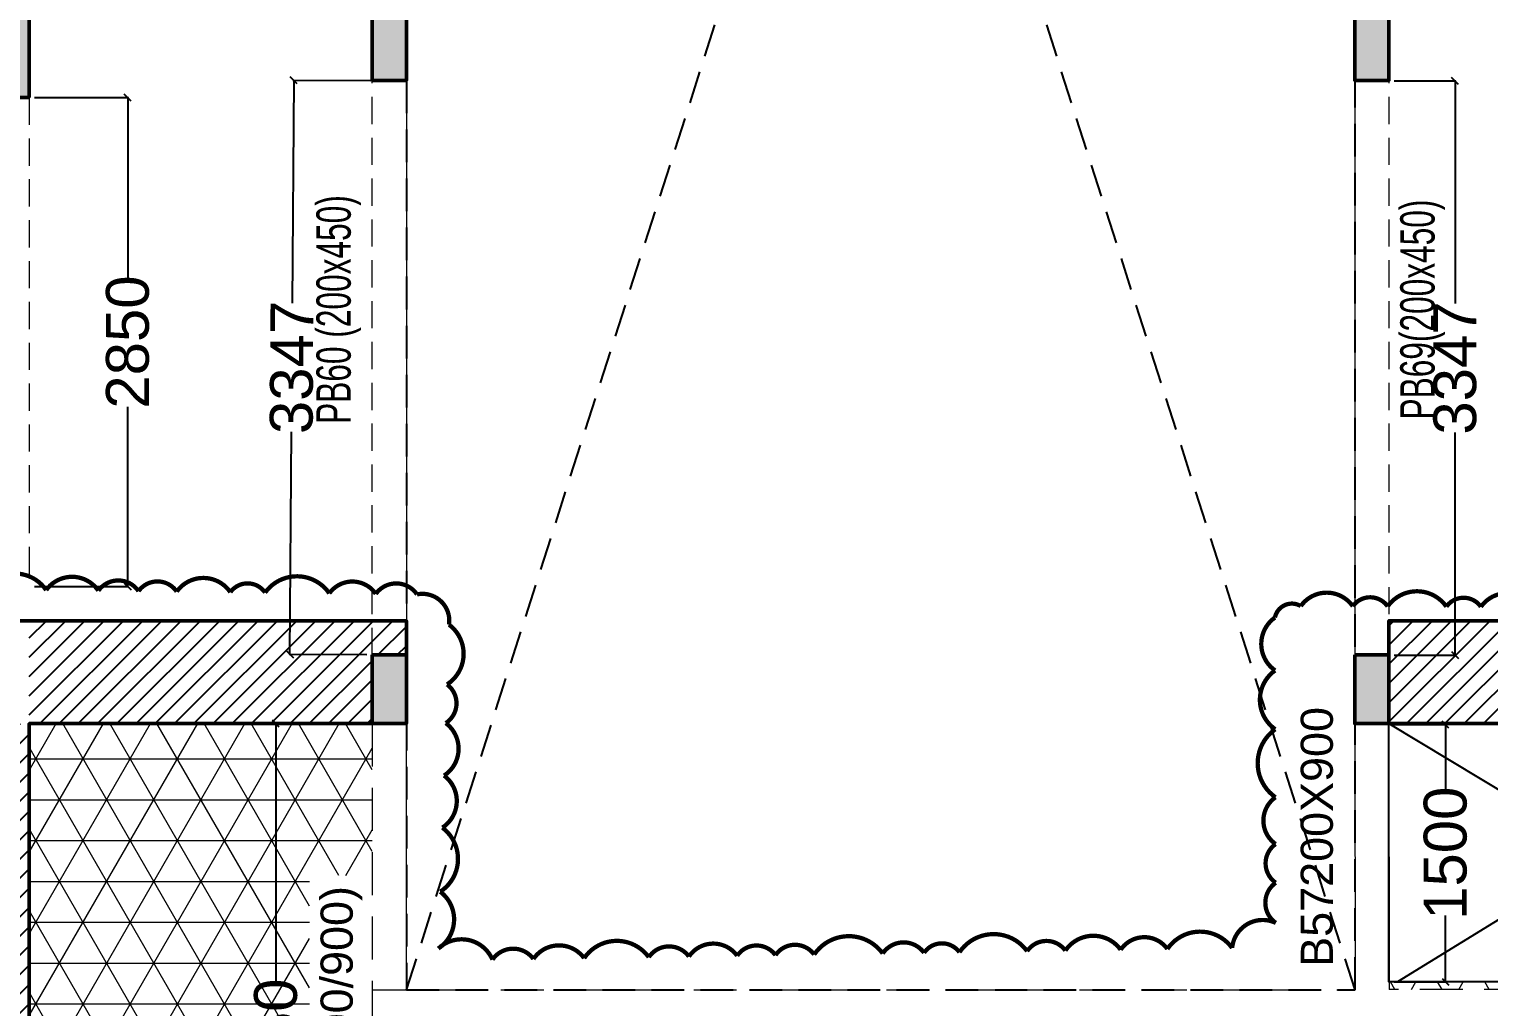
# Model space of a CAD drawing. Header units: millimetres. Extents: x 372 to 37729, y 179 to 80599.
# Drawn here: x 16732 to 25244, y 46389 to 52089 of the extents above; entities that cross this region are included whole.
import ezdxf
from ezdxf.enums import TextEntityAlignment as Align

# ---------------------------------------------------------------- set-up
doc = ezdxf.new("R2010")
doc.units = ezdxf.units.MM
doc.linetypes.add('DASHED', pattern=[0.75, 0.5, -0.25])
doc.linetypes.add('HIDDEN', pattern=[9.525, 6.35, -3.175])
for name, color, linetype, lineweight in [('A-CLMN', 5, 'Continuous', 50), ('A-CONC-PATT', 253, 'Continuous', 0), ('HATCH', 9, 'Continuous', 0), ('S - BEAM', 7, 'Continuous', 13), ('S - BEAM TXT', 30, 'Continuous', 13), ('STR-Stair', 1, 'Continuous', 13)]:
    doc.layers.add(name, color=color, linetype=linetype, lineweight=lineweight)
for name, color, linetype in [('BAND DETAILS', 2, 'Continuous'), ('cut out', 1, 'Continuous'), ('PC-Detail-Light', 7, 'Continuous'), ('S-DIM', 8, 'Continuous'), ('SL-FW-HIDDEN', 1, 'Continuous'), ('SO-STR-BEAM-TEXT', 3, 'Continuous')]:
    doc.layers.add(name, color=color, linetype=linetype)
doc.styles.add('S - GRID TXT', font='ARIALNB.TTF')
doc.styles.add('SOBHA', font='arial.ttf')
doc.styles.add('TITLE', font='tahoma.ttf')
doc.dimstyles.new('S--20', dxfattribs={"dimscale": 20, "dimtxt": 12.5, "dimasz": 2, "dimexe": 0.25, "dimexo": 1.5, "dimgap": 0.1, "dimtad": 0, "dimdec": 0, "dimrnd": 0.0005, "dimzin": 0, "dimdsep": 46, "dimtxsty": 'SOBHA', "dimblk": 'OBLIQUE', "dimcen": 0.09, "dimclrd": 8, "dimclre": 8, "dimclrt": 4, "dimadec": 0, "dimazin": 0, "dimtfac": 1, "dimtdec": 0, "dimtofl": 0, "dimtmove": 0, "dimatfit": 3, "dimfxl": 0.18, "dimtolj": 1, "dimtzin": 0, "dimlwd": -1, "dimlwe": -1, "dimarcsym": 0})
pattern_1 = [(0, (123594.12, 2235012.68), (0, 238.125), []), (60, (123594.12, 2235012.68), (-206.2223, 119.0625), []), (120, (123594.12, 2235012.68), (-206.2223, -119.0625), [])]
pattern_2 = [(45, (115101.865, 2202602.75), (-56.1266008, 56.1266008), [])]

# ---------------------------------------------------------------- blocks, each defined once
blk = doc.blocks.new('plinth beam layout')
at = {"layer": 'S - BEAM', "linetype": 'HIDDEN', "ltscale": 25}
for p, q in [((-171494.9, -2208343.4, 0.4), (-171494.9, -2204996.1, 0.4)), ((-165564.7, -2208343.4, 0.4), (-165564.7, -2204996.1, 0.4)), ((-173494.8, -2205093.4, 0.4), (-173494.8, -2207943.4, 0.4))]:
    blk.add_line(p, q, dxfattribs=at)
at = {"layer": 'S - BEAM', "linetype": 'ByBlock', "ltscale": 25}
for p, q in [((-171294.9, -2204996.1, 0.4), (-171295.5, -2208343.4, 0.4)), ((-165764.7, -2204996.1, 0.4), (-165764.1, -2208343.4, 0.4))]:
    blk.add_line(p, q, dxfattribs=at)
at = {"layer": 'S - BEAM TXT', "char_height": 200, "rotation": 90, "style": 'S - GRID TXT'}
for s, insert, attachment_point in [('{\\fSwis721 LtCn BT|b0|i0|c0|p34;\\W0.9;PB60 (200x450)}', (-171560.1, -2206328.9, 0.8), 8), ('{\\fSwis721 LtCn BT|b0|i0|c0|p34;\\W0.9;PB69(200x450)}', (-165499.5, -2206328.9, 0.8), 2)]:
    blk.add_mtext(s, dxfattribs=dict(at, insert=insert, attachment_point=attachment_point))
blk = doc.blocks.new('A$C2768e20f')
at = {"layer": 'PC-Detail-Light', "linetype": 'ByBlock'}
h = blk.add_hatch(dxfattribs=at)
h.set_pattern_fill('ANSI31', color=8, scale=25)
h.set_pattern_definition(pattern_2)
h.paths.add_polyline_path([(8239.7, 8330.6), (8239.7, 11080.6), (8039.6, 11080.6), (8039.6, 11680), (7639.1, 11680), (7639.1, 8330.6), (2999.6, 8330.6), (2999.6, 8030.6), (3609.6, 8030.6), (3609.6, 7730.6), (7239.6, 7730.6), (7239.6, 7930.6), (8239.6, 7930.6), (8239.7, 7930.6)])
h.paths.add_polyline_path([(8039.6, 11880), (7639.1, 11880), (7639.1, 11680), (8039.6, 11680)])
h.paths.add_polyline_path([(8239.7, 15630.6), (8040.5, 15630.6), (8040.5, 15630), (7639.1, 15630), (7639.1, 11880), (8039.6, 11880), (8039.6, 11880.6), (8239.7, 11880.6)])
h.paths.add_polyline_path([(8039.6, 15830), (7639.1, 15830), (7639.1, 15630), (8039.6, 15630)])
h.paths.add_polyline_path([(8039.6, 16230.6), (7639.1, 16230.6), (7639.1, 15830), (8039.6, 15830)])
h.paths.add_polyline_path([(10239.6, 16030.6), (10239.6, 16230.6), (8239.6, 16230.6), (8239.6, 15630.6), (10239.6, 15630.6)])
h.paths.add_polyline_path([(10439.2, 16230.6), (10240.1, 16230.6), (10240.1, 16030.6), (10439.2, 16030.6)])
h.paths.add_polyline_path([(341.9, 7965.2), (3100.6, 7965.2), (3100.6, 8333.9), (341.9, 8333.9)], flags=9)
h = blk.add_hatch(dxfattribs=at)
h.set_pattern_fill('ANSI31', color=8, scale=25)
h.set_pattern_definition(pattern_2)
h.paths.add_polyline_path([(18169.6, 16230.6), (16170.3, 16230.6), (16170.3, 16030), (16169.6, 15630.6), (18169.6, 15630.6)])
at = {"layer": 'A-CLMN', "linetype": 'ByBlock', "elevation": -0.5}
for points in [[(2999.6, 8030.6), (2999.6, 8330.6), (7639.1, 8330.6), (7639.1, 16230.6), (8239.7, 16230.6)], [(7639.1, 15630.6), (7639.1, 16230.6), (10439.2, 16230.6), (10439.2, 15630.6), (8239.7, 15630.6), (8239.7, 8330.6), (8239.7, 7730.6), (3609.6, 7730.6)]]:
    blk.add_lwpolyline(points, dxfattribs=at)
blk.add_lwpolyline([(18169.6, 16230.6), (16169.6, 16230.6), (16169.6, 15630.6), (18169.6, 15630.6)], close=True, dxfattribs=at)
at = {"layer": 'cut out', "linetype": 'ByBlock'}
for points, elevation in [([(16168.6, 15630.7), (18669.9, 14124.7)], -0.5), ([(18669.9, 15630.7), (16219.5, 14124.7)], 0.4)]:
    blk.add_lwpolyline(points, dxfattribs=dict(at, elevation=elevation))
at = {"layer": 'cut out', "linetype": 'ByBlock', "elevation": -0.5}
blk.add_lwpolyline([(16169.5, 15624.7), (18669.9, 15630.7), (18669.9, 14124.7), (16169.5, 14124.7)], close=True, dxfattribs=at)
at = {"layer": 'S - BEAM', "linetype": 'DASHED', "ltscale": 500}
blk.add_line((10240, 15630.7, 0), (10240, 14078.4, 0), dxfattribs=at)
at = {"layer": 'S - BEAM', "linetype": 'ByBlock', "ltscale": 500}
for points, elevation in [([(16169.5, 15630.7), (16170.6, 14080.6)], -1.8), ([(18669.9, 14124.7), (16170.6, 14124.7)], 0.4)]:
    blk.add_lwpolyline(points, dxfattribs=dict(at, elevation=elevation))
at = {"layer": 'S - BEAM', "linetype": 'DASHED', "ltscale": 500}
for points, elevation in [([(10240, 14078.4), (10239, 11880.7)], -0.5), ([(10240, 14078.4), (15970.3, 14078.4)], -0.5), ([(15972.2, 14080.6), (15970.6, 14080.6)], 0.4), ([(19599.6, 14080.6), (16170.6, 14080.6)], 0.4)]:
    blk.add_lwpolyline(points, dxfattribs=dict(at, elevation=elevation))
at = {"layer": 'STR-Stair', "color": 7, "linetype": 'ByBlock'}
blk.add_line((10439.7, 14080.7, 0), (10439.7, 15630.7, 0), dxfattribs=at)
at = {"layer": 'STR-Stair', "color": 2, "linetype": 'ByBlock', "elevation": -1.8}
blk.add_lwpolyline([(15969.5, 15630.7), (15972.2, 14078.4)], dxfattribs=at)
at = {"layer": 'SO-STR-BEAM-TEXT', "style": 'SOBHA'}
for s, p in [('B57200X900', (15842.5, 14212.6, -3.9)), ('B50(200X600/900)', (10126.3, 12484.9, -2.5))]:
    blk.add_text(s, height=187.5, rotation=90, dxfattribs=at).set_placement(p)
blk = doc.blocks.new('TYP CLM')
at = {"layer": 'A-CONC-PATT'}
h = blk.add_hatch(color=256, dxfattribs=at)
h.dxf.hatch_style = 1
h.paths.add_polyline_path([(7940.5, 19180), (8140.5, 19180), (8140.5, 19980), (7940.5, 19980)])
h = blk.add_hatch(color=256, dxfattribs=at)
h.dxf.hatch_style = 1
h.paths.add_polyline_path([(10340.7, 19680), (10140.7, 19680), (10140.7, 19280), (10340.7, 19280)])
h = blk.add_hatch(color=256, dxfattribs=at)
h.dxf.hatch_style = 1
h.paths.add_polyline_path([(16070.4, 19680), (15870.4, 19680), (15870.4, 19280), (16070.4, 19280)])
h = blk.add_hatch(color=256, dxfattribs=at)
h.dxf.hatch_style = 1
h.paths.add_polyline_path([(10340.4, 15930), (10140.4, 15930), (10140.4, 15530), (10340.4, 15530)])
h = blk.add_hatch(color=256, dxfattribs=at)
h.dxf.hatch_style = 1
h.paths.add_polyline_path([(16070.4, 15930), (15870.4, 15930), (15870.4, 15530), (16070.4, 15530)])
at = {"layer": 'A-CLMN'}
for points, elevation in [([(8140.5, 19180), (7940.5, 19180), (7940.5, 19980), (8140.5, 19980)], 0.6), ([(10140.7, 19680), (10340.7, 19680), (10340.7, 19280), (10140.7, 19280)], 0.6), ([(15870.4, 19680), (16070.4, 19680), (16070.4, 19280), (15870.4, 19280)], 0.6), ([(10140.4, 15930), (10340.4, 15930), (10340.4, 15530), (10140.4, 15530)], 0), ([(15870.4, 15930), (16070.4, 15930), (16070.4, 15530), (15870.4, 15530)], 0)]:
    blk.add_lwpolyline(points, close=True, dxfattribs=dict(at, elevation=elevation))
blk = doc.blocks.new('*U76')
at = {"layer": 'SL-FW-HIDDEN', "linetype": 'HIDDEN', "ltscale": 30}
for p, q in [((5532.5, 17302.2), (0, 0)), ((0, 17302.2), (5532.5, 0))]:
    blk.add_line(p, q, dxfattribs=at)
blk.add_lwpolyline([(0, 17302.2), (5532.5, 17302.2), (5532.5, 0), (0, 0)], close=True, dxfattribs=at)
at = {"layer": 'SL-FW-HIDDEN', "linetype": 'DASHED', "ltscale": 250, "style": 'TITLE'}
blk.add_attdef('DECRIPTION', text='', height=125, dxfattribs=at).set_placement((960.3, 115.6), align=Align.MIDDLE_CENTER)
blk = doc.blocks.new('_Oblique')
at = {"color": 0, "linetype": 'ByBlock', "lineweight": -2}
blk.add_line((-0.5, -0.5), (0.5, 0.5), dxfattribs=at)
blk = doc.blocks.new('*D414')
at = {"layer": 'Defpoints', "color": 0, "linetype": 'ByBlock', "transparency": 16777216}
for p in [(16732.4, 51689.9, 0.4), (16732.4, 48839.9, 0.4), (17306.4, 48839.9)]:
    blk.add_point(p, dxfattribs=at)
at = {"layer": 'S-DIM', "color": 8, "transparency": 16777216}
for p, q in [((16762.4, 51689.9), (17311.4, 51689.9)), ((17306.4, 51689.9), (17306.4, 50641.9)), ((17306.4, 48839.9), (17306.4, 49887.9)), ((16762.4, 48839.9), (17311.4, 48839.9))]:
    blk.add_line(p, q, dxfattribs=at)
at = {"layer": 'S-DIM', "color": 8, "linetype": 'ByBlock', "transparency": 16777216, "xscale": 40, "yscale": 40, "zscale": 40}
for p, rotation in [((17306.4, 51689.9), 90), ((17306.4, 48839.9), 270)]:
    blk.add_blockref('_Oblique', p, dxfattribs=dict(at, rotation=rotation))
at = {"layer": 'S-DIM', "color": 4, "linetype": 'ByBlock', "transparency": 16777216, "insert": (17306.4, 50264.9), "char_height": 250, "attachment_point": 5, "rotation": 90, "style": 'SOBHA'}
blk.add_mtext('\\A1;2850', dxfattribs=at)
blk = doc.blocks.new('*D298')
at = {"layer": 'Defpoints', "color": 0, "linetype": 'ByBlock', "transparency": 16777216}
for p in [(18753.6, 51787.2, 0.4), (18252.8, 48443.7), (18731.8, 48440.6, -0.3)]:
    blk.add_point(p, dxfattribs=at)
at = {"layer": 'S-DIM', "color": 8, "transparency": 16777216}
for p, q in [((18274.6, 51790.4), (18266.1, 50492.2)), ((18723.6, 51787.4), (18269.6, 51790.4)), ((18252.8, 48443.7), (18261.2, 49741.8)), ((18701.8, 48440.7), (18247.8, 48443.7))]:
    blk.add_line(p, q, dxfattribs=at)
at = {"layer": 'S-DIM', "color": 8, "linetype": 'ByBlock', "transparency": 16777216, "xscale": 40, "yscale": 40, "zscale": 40}
for p, rotation in [((18274.6, 51790.4), 89.6272833563546), ((18252.8, 48443.7), 269.6272833563546)]:
    blk.add_blockref('_Oblique', p, dxfattribs=dict(at, rotation=rotation))
at = {"layer": 'S-DIM', "color": 4, "linetype": 'ByBlock', "transparency": 16777216, "insert": (18263.7, 50117), "char_height": 250, "attachment_point": 5, "rotation": 89.62728, "style": 'SOBHA'}
blk.add_mtext('\\A1;3347', dxfattribs=at)
blk = doc.blocks.new('*D299')
at = {"layer": 'Defpoints', "color": 0, "linetype": 'ByBlock', "transparency": 16777216}
for p in [(18731.8, 48040.6, -0.3), (18169.8, 44290.7), (18731.3, 44290.6, -0.3)]:
    blk.add_point(p, dxfattribs=at)
at = {"layer": 'S-DIM', "color": 8, "transparency": 16777216}
for p, q in [((18701.8, 48040.6), (18165.3, 48040.6)), ((18170.3, 48040.6), (18170.1, 46540.4)), ((18169.8, 44290.7), (18170, 45790.9)), ((18701.3, 44290.6), (18164.8, 44290.7))]:
    blk.add_line(p, q, dxfattribs=at)
at = {"layer": 'S-DIM', "color": 8, "linetype": 'ByBlock', "transparency": 16777216, "xscale": 40, "yscale": 40, "zscale": 40}
for p, rotation in [((18170.3, 48040.6), 89.99159131150866), ((18169.8, 44290.7), 269.9915913115087)]:
    blk.add_blockref('_Oblique', p, dxfattribs=dict(at, rotation=rotation))
at = {"layer": 'S-DIM', "color": 4, "linetype": 'ByBlock', "transparency": 16777216, "insert": (18170, 46165.7), "char_height": 250, "attachment_point": 5, "rotation": 89.99159, "style": 'SOBHA'}
blk.add_mtext('\\A1;3750', dxfattribs=at)
blk = doc.blocks.new('*D417')
at = {"layer": 'Defpoints', "color": 0, "linetype": 'ByBlock', "transparency": 16777216}
for p in [(24661.7, 48034.6, -0.4), (24991.1, 48034.6), (24661.7, 46534.6, -0.4)]:
    blk.add_point(p, dxfattribs=at)
at = {"layer": 'S-DIM', "color": 8, "transparency": 16777216}
for p, q in [((24691.7, 48034.6), (24996.1, 48034.6)), ((24991.1, 48034.6), (24991.1, 47647.7)), ((24991.1, 46534.6), (24991.1, 46921.5)), ((24691.7, 46534.6), (24996.1, 46534.6))]:
    blk.add_line(p, q, dxfattribs=at)
at = {"layer": 'S-DIM', "color": 8, "linetype": 'ByBlock', "transparency": 16777216, "xscale": 40, "yscale": 40, "zscale": 40}
for p, rotation in [((24991.1, 48034.6), 90), ((24991.1, 46534.6), 270)]:
    blk.add_blockref('_Oblique', p, dxfattribs=dict(at, rotation=rotation))
at = {"layer": 'S-DIM', "color": 4, "linetype": 'ByBlock', "transparency": 16777216, "insert": (24991.1, 47284.6), "char_height": 250, "attachment_point": 5, "rotation": 90, "style": 'SOBHA'}
blk.add_mtext('\\A1;1500', dxfattribs=at)
blk = doc.blocks.new('*D418')
at = {"layer": 'Defpoints', "color": 0, "linetype": 'ByBlock', "transparency": 16777216}
for p in [(24662.6, 51787.2, 0.4), (25047.3, 51787.2), (24662.6, 48439.9, 0.4)]:
    blk.add_point(p, dxfattribs=at)
at = {"layer": 'S-DIM', "color": 8, "transparency": 16777216}
for p, q in [((24692.6, 51787.2), (25052.3, 51787.2)), ((25047.3, 51787.2), (25047.3, 50488.8)), ((25047.3, 48439.9), (25047.3, 49738.4)), ((24692.6, 48439.9), (25052.3, 48439.9))]:
    blk.add_line(p, q, dxfattribs=at)
at = {"layer": 'S-DIM', "color": 8, "linetype": 'ByBlock', "transparency": 16777216, "xscale": 40, "yscale": 40, "zscale": 40}
for p, rotation in [((25047.3, 51787.2), 90), ((25047.3, 48439.9), 270)]:
    blk.add_blockref('_Oblique', p, dxfattribs=dict(at, rotation=rotation))
at = {"layer": 'S-DIM', "color": 4, "linetype": 'ByBlock', "transparency": 16777216, "insert": (25047.3, 50113.6), "char_height": 250, "attachment_point": 5, "rotation": 90, "style": 'SOBHA'}
blk.add_mtext('\\A1;3347', dxfattribs=at)

msp = doc.modelspace()

# ---------------------------------------------------------------- hatches: boundary and pattern name
at = {"layer": 'HATCH'}
h = msp.add_hatch(dxfattribs=at)
h.set_pattern_fill('NET3', color=8, scale=75)
h.set_pattern_definition(pattern_1)
h.paths.add_polyline_path([(18366.4, 47155.3), (18732.3, 47155.3), (18732.3, 48040.6), (16731.9, 48040.6), (16731.9, 44290.6), (17138.6, 44290.6), (17138.6, 44629.1), (18731.4, 44629.1), (18731.5, 44833.3), (18366.4, 44833.3), (18366.4, 45409.5), (17723.5, 45409.5), (17723.5, 45984.4), (17862.8, 45586.3), (17723.5, 45586.3), (17723.5, 45409.5), (18366.4, 45409.5)])
h.paths.add_polyline_path([(17916.6, 45520.9), (18146, 45520.9), (18146, 45827.1), (17916.5, 45827)], flags=24)
h = msp.add_hatch(dxfattribs=at)
h.set_pattern_fill('NET3', color=8, scale=75)
h.set_pattern_definition(pattern_1)
h.paths.add_polyline_path([(28091.8, 48040.6), (27162.2, 48040.6), (27162.2, 46534.6), (24662.9, 46534.6), (24662.9, 46490.6), (28091.8, 46490.6)])

# ---------------------------------------------------------------- linework, layer by layer
at = {"layer": 'STR-Stair', "color": 1, "linetype": 'ByBlock', "const_width": 25, "flags": 128}
msp.add_lwpolyline([(16467.5, 48823.1, -0.520567), (16830.9, 48818.9, -0.520567), (17135.2, 48815.4, -0.520567), (17369.5, 48812.6, -0.520567), (17592.2, 48810.1, -0.520567), (17905.1, 48806.4, -0.520567), (18107.7, 48804.1, -0.520567), (18482.1, 48799.7, -0.520567), (18753.2, 48796.6, -0.520567), (18993.4, 48793.8, -0.520567), (19180.3, 48617.3, -0.520567), (19168.9, 48268.8, -0.520567), (19161.4, 48043.4, -0.520567), (19151.4, 47737.5, -0.520567), (19141.4, 47433.9, -0.520567), (19129.1, 47060.4, -0.520567), (19118.2, 46729.5, -0.520567), (19433.7, 46664.3, -0.520567), (19672.2, 46668.1, -0.520567), (19968.2, 46672.8, -0.520567), (20345.1, 46678.7, -0.520567), (20579.3, 46682.4, -0.520567), (20860.7, 46686.9, -0.520567), (21084.1, 46690.4, -0.520567), (21309.6, 46694, -0.520567), (21709.3, 46700.3, -0.520567), (21950.6, 46704.1, -0.520567), (22156.8, 46707.3, -0.520567), (22551.6, 46713.6, -0.520567), (22774.6, 46717.1, -0.520567), (23097.1, 46722.2, -0.520567), (23369.6, 46726.5, -0.520567), (23747, 46732.4, -0.520567), (24002, 46878.6, -0.520567), (24001.3, 47112.7, -0.520567), (24000.7, 47338.2, -0.520567), (23999.9, 47610.9, -0.520567), (23998.7, 48007.3, -0.520567), (23997.7, 48350.3, -0.520567), (23996.8, 48658.7, -0.520567), (24147.6, 48725.6, -0.520567), (24450.8, 48724.4, -0.520567), (24654.2, 48723.6, -0.520567), (24996.6, 48722.2, -0.520567), (25198, 48721.4, -0.520567), (25507.4, 48720.1, -0.520567)], format="xyb", dxfattribs=at)

# ---------------------------------------------------------------- block references
at = {"color": 1}
msp.add_blockref('plinth beam layout', (190227.2, 2256783.3), dxfattribs=at)
at = {"linetype": 'ByBlock'}
msp.add_blockref('TYP CLM', (8591.5, 32510.6, -0.3), dxfattribs=at)
at = {"layer": 'BAND DETAILS', "linetype": 'ByBlock'}
msp.add_blockref('A$C2768e20f', (8492.3, 32409.9, 0.2), dxfattribs=at)
at = {"layer": 'SL-FW-HIDDEN', "color": 3, "linetype": 'DASHED', "lineweight": 5, "ltscale": 30, "xscale": -1, "rotation": 180}
msp.add_blockref('*U76', (18932, 63790.6, -0.3), dxfattribs=at)

# ---------------------------------------------------------------- dimensions: what is measured, and where the dimension line sits
at = {"layer": 'S-DIM', "linetype": 'ByBlock'}
for p1, p2, distance, picture, middle in [((18753.6, 51787.2, 0.4), (18731.8, 48440.6, -0.3), -479, '*D298', (18263.7, 50117)), ((18731.8, 48040.6, -0.3), (18731.3, 44290.6, -0.3), -561.5, '*D299', (18170, 46165.7))]:
    dim = msp.add_aligned_dim(p1=p1, p2=p2, distance=distance, dimstyle='S--20', dxfattribs=at)
    dim.commit()
    dim.dimension.update_dxf_attribs({"geometry": picture, "text_midpoint": middle})
for base, p1, p2, picture, middle in [((25047.3, 51787.2), (24662.6, 48439.9, 0.4), (24662.6, 51787.2, 0.4), '*D418', (25047.3, 50113.6)), ((17306.4, 48839.9), (16732.4, 51689.9, 0.4), (16732.4, 48839.9, 0.4), '*D414', (17306.4, 50264.9)), ((24991.1, 48034.6), (24661.7, 46534.6, -0.4), (24661.7, 48034.6, -0.4), '*D417', (24991.1, 47284.6))]:
    dim = msp.add_linear_dim(base=base, p1=p1, p2=p2, angle=90, dimstyle='S--20', dxfattribs=at)
    dim.commit()
    dim.dimension.update_dxf_attribs({"geometry": picture, "text_midpoint": middle})

doc.saveas('drawing.dxf')
